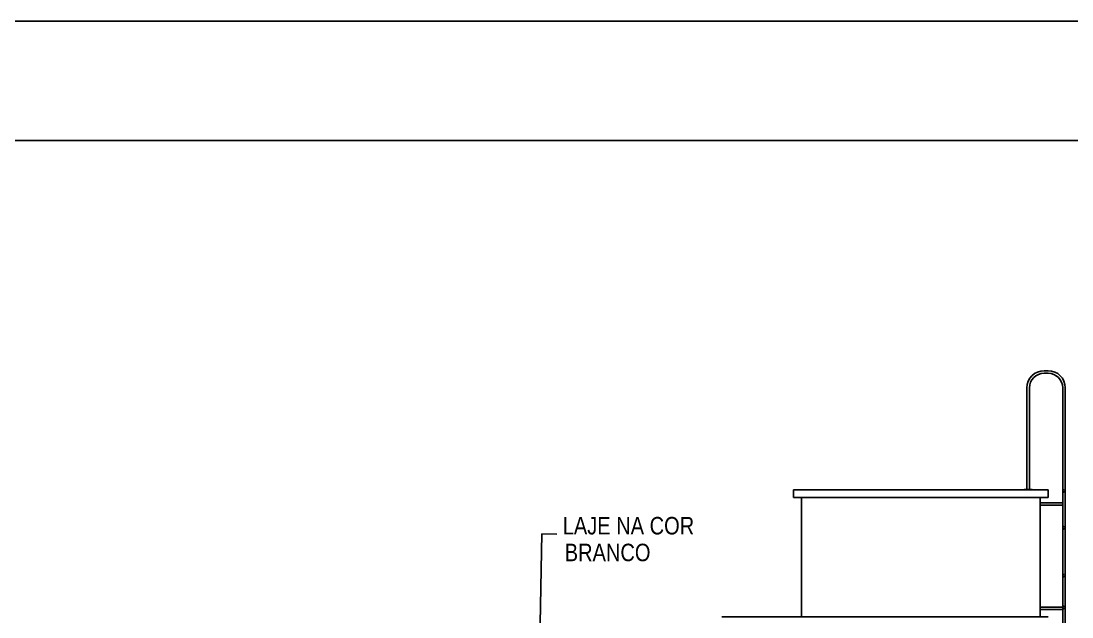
# Model space of a CAD drawing. Header units: millimetres. Extents: x -677 to -23, y -135 to 1112.
# Drawn here: x -210.68 to -204.07, y 879.38 to 883.13 of the extents above; entities that cross this region are included whole.
import ezdxf

# ---------------------------------------------------------------- set-up
doc = ezdxf.new("R2010")
doc.units = ezdxf.units.MM
doc.header["$LTSCALE"] = 20
doc.header["$MEASUREMENT"] = 0
doc.layers.get('0').update_dxf_attribs({"linetype": 'CONTINUOUS'})
doc.layers.add('E-Cta-W', color=7, linetype='CONTINUOUS', lineweight=20)
doc.layers.add('V2', color=11, linetype='CONTINUOUS')
doc.styles.add('F2', font='swissc.ttf')
doc.dimstyles.get("Standard").update_dxf_attribs({"dimtxt": 0.18, "dimasz": 0.18, "dimexe": 0.18, "dimexo": 0.0625, "dimgap": 0.09, "dimtad": 0, "dimtih": 1, "dimtoh": 1, "dimdec": 4, "dimzin": 0, "dimdsep": 46, "dimtxsty": 'Standard', "dimcen": 0.09, "dimadec": 0, "dimazin": 0, "dimtfac": 1, "dimtdec": 4, "dimtofl": 0, "dimtmove": 0, "dimatfit": 3, "dimfxl": 1, "dimtolj": 1, "dimtzin": 0, "dimarcsym": 0})

msp = doc.modelspace()

# ---------------------------------------------------------------- linework, layer by layer
at = {"color": 2}
msp.add_lwpolyline([(-227.9712, 838.5779), (-164.8912, 838.5779), (-164.8912, 883.1279), (-227.9712, 883.1279)], close=True, dxfattribs=at)
at = {"color": 5, "linetype": 'Continuous'}
msp.add_lwpolyline([(-226.0962, 882.3779), (-165.6412, 882.3779), (-165.6412, 839.3279), (-226.0962, 839.3279)], close=True, dxfattribs=at)
at = {"layer": 'V2', "color": 250}
for p, q in [((-204.2471, 880.9304), (-204.2221, 880.9304)), ((-204.2471, 880.9144), (-204.2221, 880.9144)), ((-204.3551, 880.8224), (-204.3551, 880.1824)), ((-204.3391, 880.8224), (-204.3391, 880.1824)), ((-204.1301, 880.8224), (-204.1301, 877.7824)), ((-204.1141, 880.8224), (-204.1141, 877.7824)), ((-205.8221, 880.1824), (-204.2221, 880.1824)), ((-205.8221, 880.1824), (-204.2221, 880.1824)), ((-205.8221, 880.1324), (-205.8221, 880.1824)), ((-204.3721, 880.1834), (-204.3221, 880.1834)), ((-204.3721, 880.1824), (-204.3721, 880.1834)), ((-204.3721, 880.1824), (-204.3221, 880.1824)), ((-204.3221, 880.1824), (-204.3221, 880.1834)), ((-204.2221, 880.1324), (-204.2221, 880.1824)), ((-205.8221, 880.1324), (-204.2221, 880.1324)), ((-205.8221, 880.1324), (-204.2221, 880.1324)), ((-205.7721, 880.1324), (-205.7721, 879.3824)), ((-204.2721, 880.1324), (-204.2221, 880.1324)), ((-204.2721, 880.1324), (-204.2721, 879.3824)), ((-204.2721, 880.1174), (-204.2721, 880.0674)), ((-204.2721, 880.1174), (-204.2711, 880.1174)), ((-204.2721, 880.1004), (-204.1301, 880.1004)), ((-204.2711, 880.1174), (-204.2711, 880.0674)), ((-204.2721, 880.0844), (-204.1301, 880.0844)), ((-204.2721, 880.0674), (-204.2711, 880.0674)), ((-204.2721, 879.4617), (-204.2721, 879.4117)), ((-204.2721, 879.4617), (-204.2711, 879.4617)), ((-204.2721, 879.4447), (-204.1301, 879.4447)), ((-204.2711, 879.4617), (-204.2711, 879.4117)), ((-204.2711, 879.4287), (-204.2711, 879.4447)), ((-206.2721, 879.3824), (-204.2221, 879.3824)), ((-204.2721, 879.4287), (-204.1301, 879.4287)), ((-204.2721, 879.4117), (-204.2711, 879.4117))]:
    msp.add_line(p, q, dxfattribs=at)
for centre in [(-204.1221, 880.1744), (-204.1221, 879.9424), (-204.1221, 879.6424), (-204.1221, 879.4424)]:
    msp.add_circle(centre, 0.008, dxfattribs=at)
for centre, radius, start, end in [((-204.2471, 880.8224), 0.108, 90, 180), ((-204.2471, 880.8224), 0.092, 90, 180), ((-204.2221, 880.8224), 0.108, 0, 90), ((-204.2221, 880.8224), 0.092, 0, 90)]:
    msp.add_arc(centre, radius, start, end, dxfattribs=at)

# ---------------------------------------------------------------- texts
at = {"color": 4, "style": 'F2'}
for s, p in [('LAJE NA COR', (-207.2718, 879.9012)), ('BRANCO', (-207.2592, 879.7329))]:
    msp.add_text(s, height=0.11, dxfattribs=at).set_placement(p)

# ---------------------------------------------------------------- leaders
at = {"layer": 'E-Cta-W', "color": 4}
msp.add_leader([(-207.4471, 877.4824), (-207.4023, 879.9041), (-207.3095, 879.9023)], dimstyle='Standard', dxfattribs=at)

doc.saveas('drawing.dxf')
